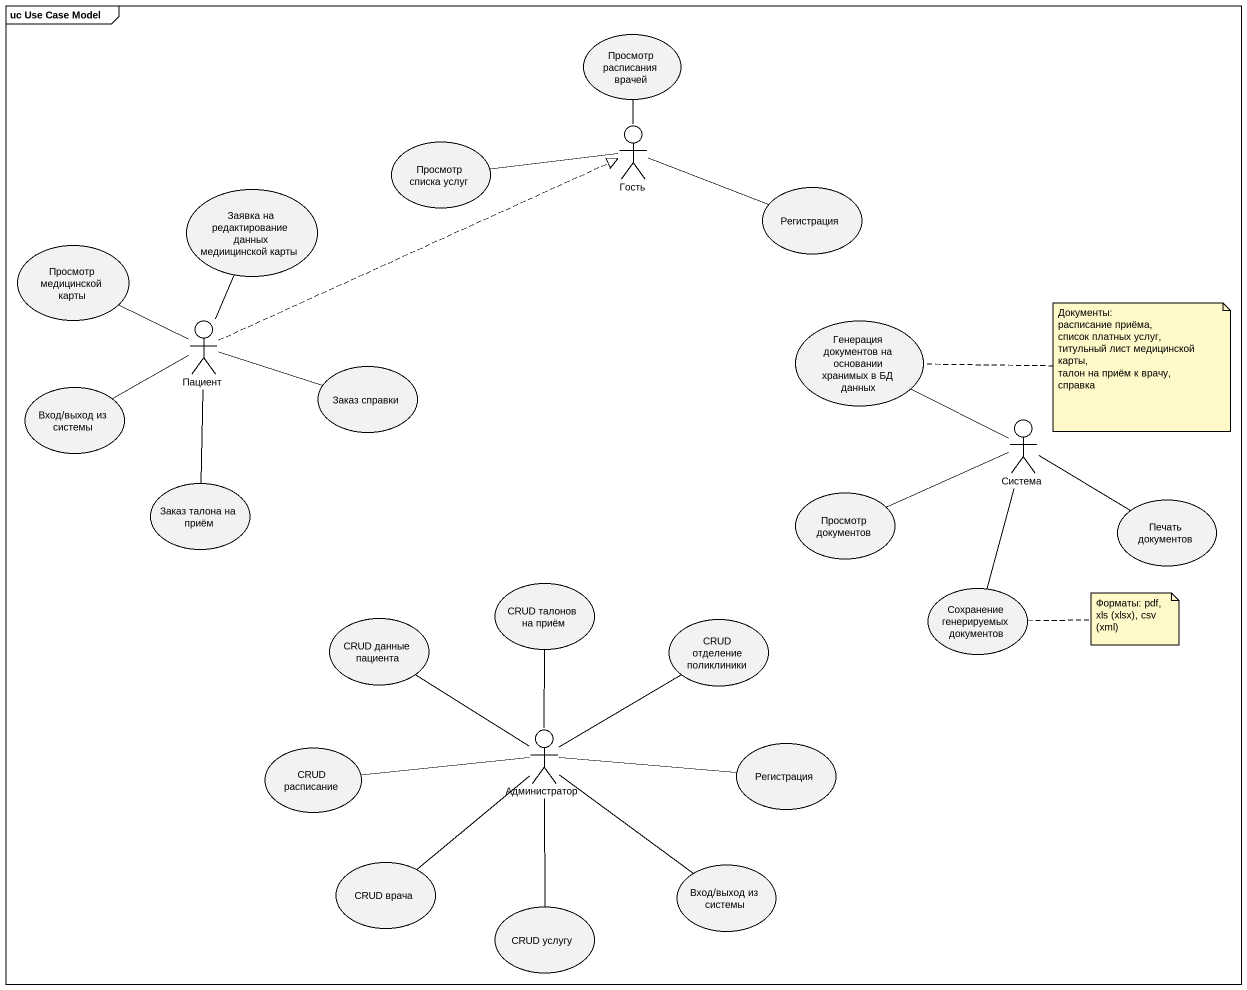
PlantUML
@startuml
mainframe uc Use Case Model
usecase "Просмотр расписания врачей" as Просмотр_расписания_врачей
actor Гость
usecase "Просмотр списка услуг" as Просмотр_списка_услуг
usecase "Заявка на редактирование данных медиицинской карты" as Заявка_на_редактирование
usecase Регистрация
usecase "Просмотр медицинской карты" as Просмотр_медицинской_карты
actor Пациент
usecase "Генерация документов на основании хранимых в БД данных" as Генерация_документов_на
usecase "Вход/выход из системы" as Вход_выход_из_системы
usecase "Заказ справки" as Заказ_справки
actor Система
usecase "Заказ талона на приём" as Заказ_талона_на_приём
usecase "Просмотр документов" as Просмотр_документов
usecase "Печать документов" as Печать_документов
usecase "CRUD талонов на приём" as CRUD_талонов_на_приём
usecase "Сохранение генерируемых документов" as Сохранение_генерируемых
usecase "CRUD данные пациента" as CRUD_данные_пациента
usecase "CRUD отделение поликлиники" as CRUD_отделение_поликлиники
actor Администратор
usecase "CRUD расписание" as CRUD_расписание
usecase "Регистрация" as Регистрация_2
usecase "CRUD врача" as CRUD_врача
usecase "CRUD услугу" as CRUD_услугу
usecase "Вход/выход из системы" as Вход_выход_из_системы_2
Просмотр_расписания_врачей -- Гость
Гость -left- Просмотр_списка_услуг
Гость -right- Регистрация
Пациент .right.|> Гость
Пациент -up- Заявка_на_редактирование
Пациент -up- Просмотр_медицинской_карты
Пациент -left- Вход_выход_из_системы
Пациент -right- Заказ_справки
Пациент -- Заказ_талона_на_приём
Система -up- Генерация_документов_на
Система -left- Просмотр_документов
Система -right- Печать_документов
Система -- Сохранение_генерируемых
Администратор -up- CRUD_талонов_на_приём
Администратор -up- CRUD_данные_пациента
Администратор -up- CRUD_отделение_поликлиники
Администратор -left- CRUD_расписание
Администратор -right- Регистрация_2
Администратор -- CRUD_врача
Администратор -- CRUD_услугу
Администратор -- Вход_выход_из_системы_2
note right of Генерация_документов_на
  Документы:
  расписание приёма,
  список платных услуг,
  титульный лист медицинской карты,
  талон на приём к врачу,
  справка
end note
note right of Сохранение_генерируемых : Форматы: pdf, xls (xlsx), csv (xml)
@enduml
